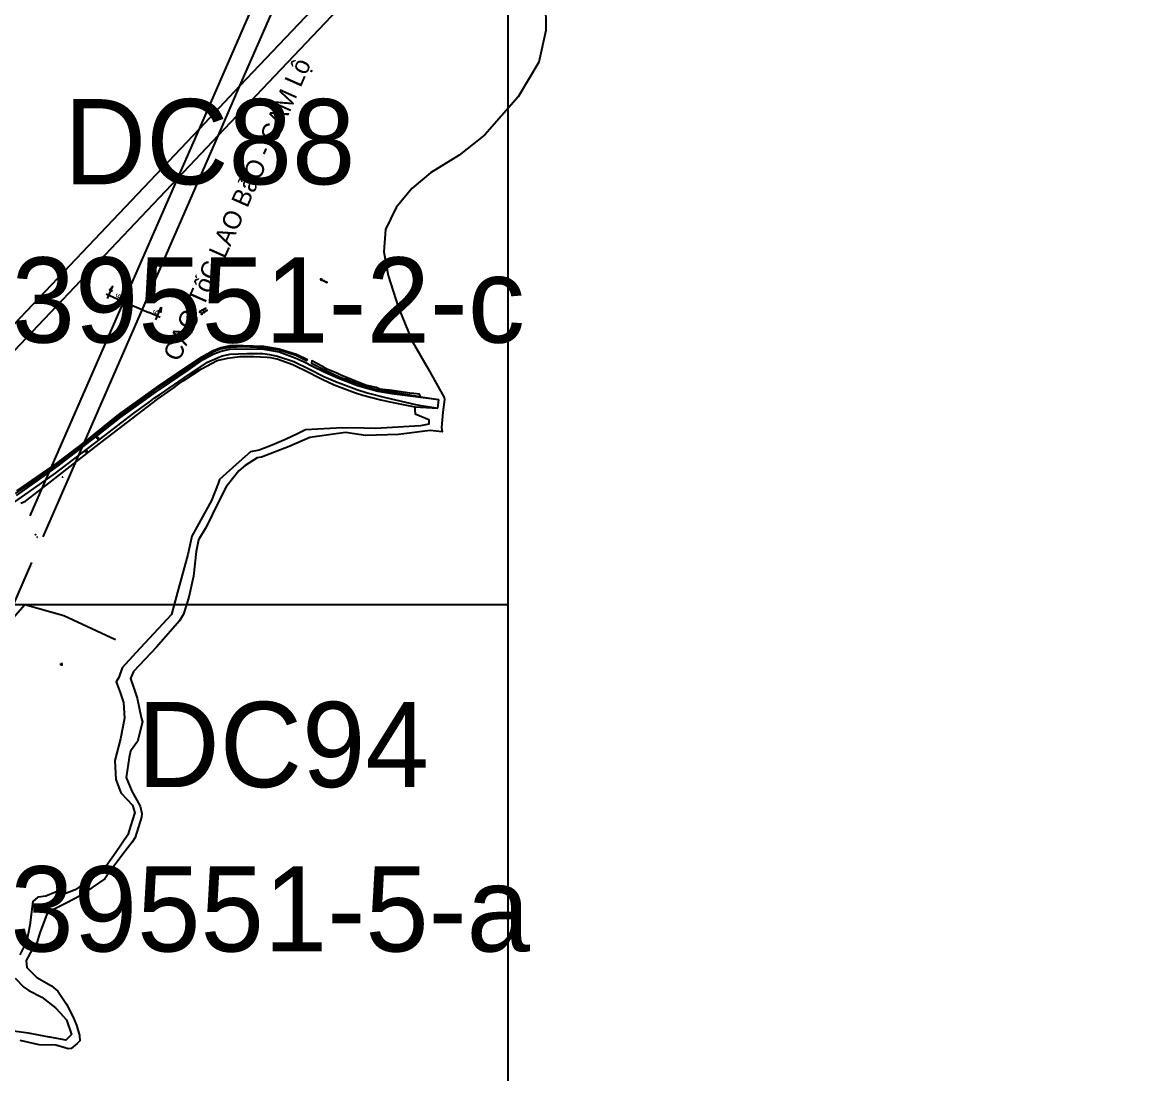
# Model space of a CAD drawing. Extents: x 548357 to 553070, y 1834500 to 1842500.
# Drawn here: x 552101 to 553019, y 1837615 to 1838478 of the extents above; entities that cross this region are included whole.
import ezdxf

# ---------------------------------------------------------------- set-up
doc = ezdxf.new("R2010")
doc.units = 0
for name, color, linetype in [('Level 10', 7, 'Continuous'), ('Level 11', 7, 'Continuous'), ('Level 13', 7, 'Continuous'), ('Level 24', 7, 'Continuous'), ('Level 30', 7, 'Continuous'), ('Level 4', 7, 'Continuous'), ('Level 52', 7, 'Continuous'), ('Level 55', 7, 'Continuous'), ('Level 61', 7, 'Continuous'), ('Level 62', 7, 'Continuous'), ('Level 8', 7, 'Continuous')]:
    doc.layers.add(name, color=color, linetype=linetype)

# ---------------------------------------------------------------- blocks, each defined once
blk = doc.blocks.new('LAIDIE')
at = {"layer": 'Level 24'}
for p, q in [((0, 0), (0.3, 0)), ((0, 0), (0, 0)), ((0.217, 0.029), (0.3, 0)), ((0.217, -0.029), (0.3, 0))]:
    blk.add_line(p, q, dxfattribs=at)
blk.add_circle((0, 0), 0.04, dxfattribs=at)

msp = doc.modelspace()

# ---------------------------------------------------------------- linework, layer by layer
at = {"layer": 'Level 10'}
for p, q in [((552428.08, 1838170.59), (552443.13, 1838168.24)), ((552442.2, 1838161.18), (552443.13, 1838168.24)), ((552423.52, 1838162.33), (552442.2, 1838161.18))]:
    msp.add_line(p, q, dxfattribs=at)
for points in [[(552081.84, 1838075.2), (552105.95, 1838091.82), (552128.4, 1838107.75), (552154.94, 1838128.04), (552161.63, 1838133.2), (552185.43, 1838151.69), (552192.58, 1838157.2), (552205.31, 1838166.2), (552209.5, 1838169.26), (552213.69, 1838172.04), (552234.12, 1838186.12), (552238.45, 1838189.05), (552245.4, 1838193.75), (552253.15, 1838198.86), (552265.21, 1838204.22), (552271.88, 1838205.44), (552285.48, 1838206.18), (552291.17, 1838206.17), (552298.5, 1838206.16), (552304.1, 1838205.17), (552310.67, 1838203.78), (552323.92, 1838199.43), (552337.56, 1838192.81), (552348.73, 1838187.31), (552358.34, 1838183.04), (552375.69, 1838176.52), (552384.13, 1838173.66), (552399.39, 1838169.84), (552423.84, 1838164.17), (552442.2, 1838161.18)], [(552335.37, 1838201.03), (552334.55, 1838199.94), (552325.77, 1838204.32), (552311.97, 1838208.75), (552299.11, 1838210.78), (552282.72, 1838211.51), (552271.58, 1838211.05), (552263.61, 1838209.51), (552257.87, 1838207.26), (552249.07, 1838202.29), (552236.14, 1838193.57), (552213.23, 1838178.21), (552209.91, 1838175.85), (552181.23, 1838155.01), (552160.95, 1838138.94), (552153.28, 1838132.91), (552129.75, 1838114.78), (552106.79, 1838098.72), (552095.2, 1838091.04)], [(552096.39, 1838089.42), (552107.68, 1838097.31), (552130.55, 1838113.85), (552154.22, 1838132.03), (552161.58, 1838137.67), (552182.03, 1838153.83), (552210.99, 1838174.47), (552214.27, 1838176.81), (552237.16, 1838192.46), (552249.72, 1838201.08), (552258.48, 1838205.76), (552264.25, 1838207.94), (552271.63, 1838209.5), (552284.99, 1838209.83), (552299.18, 1838209.74), (552312.08, 1838207.51), (552325.23, 1838202.64), (552332.57, 1838199.1), (552339.43, 1838195.72), (552349.52, 1838190.86), (552360.85, 1838185.76), (552376.4, 1838179.85), (552381.95, 1838178.08), (552393.13, 1838175.06), (552404.51, 1838173.32), (552443.13, 1838168.24)], [(552096.58, 1838093.24), (552129.11, 1838115.82), (552153.11, 1838133.8), (552160.37, 1838139.87), (552180.31, 1838156.02), (552209.25, 1838176.85), (552212.39, 1838179.02), (552235.4, 1838194.45), (552248.5, 1838203.35), (552257.31, 1838208.35), (552263.41, 1838210.72), (552271.68, 1838212.65), (552282.43, 1838212.77), (552299.02, 1838212), (552311.91, 1838209.88), (552326.29, 1838205.42), (552335.37, 1838201.03)], [(552099.9, 1838083.2), (552103.85, 1838084.75), (552114.3, 1838092.93), (552125.34, 1838101.56), (552164.27, 1838131.85), (552170.94, 1838136.96), (552212.18, 1838168.55), (552225.78, 1838178.04), (552229.71, 1838181.26), (552233.22, 1838183.6), (552248.35, 1838193.41), (552260.98, 1838200.38), (552269.46, 1838202.36), (552279.75, 1838203.57), (552291.16, 1838203.59), (552302.14, 1838203.16), (552305, 1838202.88), (552309.87, 1838201.81), (552310.46, 1838201.63), (552323.29, 1838196.94), (552336.65, 1838190.59), (552343.03, 1838187.27), (552347.34, 1838185.03), (552357.19, 1838180.41), (552374.63, 1838173.83), (552380.75, 1838171.87), (552395.53, 1838168.02), (552402.74, 1838166.5), (552423.52, 1838162.33)], [(552428.08, 1838170.59), (552427.17, 1838172.67), (552427.16, 1838172.64), (552422.65, 1838173.19), (552419.16, 1838173.55), (552404.85, 1838175.67), (552394.53, 1838176.9), (552391.69, 1838178.15), (552382.82, 1838179.95), (552362.66, 1838188.3), (552361.44, 1838188.88), (552360.09, 1838189.53), (552351.25, 1838193.09), (552347.6, 1838195.45), (552338.71, 1838200.04), (552338.46, 1838198.18), (552350.34, 1838192), (552361.35, 1838186.97), (552376.52, 1838181.34), (552382.61, 1838178.85), (552394.32, 1838175.94), (552404.79, 1838174.54), (552418.93, 1838172.11), (552422.47, 1838171.65), (552428.08, 1838170.59)], [(552423.52, 1838162.33), (552423.5, 1838159.78), (552423.71, 1838156.46), (552434.78, 1838151.84), (552434.76, 1838148.06), (552428.03, 1838146.7), (552391.12, 1838144.47), (552381.77, 1838144.69), (552363.98, 1838145.11), (552333.74, 1838143.4), (552327.58, 1838140.41), (552317.79, 1838135.67), (552306.16, 1838130.92), (552295.69, 1838126.65), (552288.48, 1838125.37), (552279.2, 1838116.99), (552263.13, 1838102.48), (552261.91, 1838099.41), (552256.35, 1838085.44), (552240.25, 1838056.04), (552239.93, 1838054.62), (552236.88, 1838040.95), (552228.52, 1838009.96), (552227.43, 1838005.93), (552225.83, 1838000), (552223.58, 1837991.67), (552194.18, 1837960.29), (552183.02, 1837947.83), (552180.3, 1837940.02), (552178.11, 1837936.38), (552181.56, 1837927.76), (552184.2, 1837919.53), (552185.03, 1837906.47), (552181.73, 1837889.73), (552177.07, 1837871.9), (552177.99, 1837856.36), (552181.82, 1837845.99), (552182.14, 1837845.11), (552191.46, 1837835.13), (552193.4, 1837828.77), (552193.02, 1837827.54), (552187.85, 1837810.81), (552178.02, 1837796.16), (552166.54, 1837780.33), (552157.47, 1837774.54), (552144.39, 1837765.55), (552134.68, 1837761.91), (552130.01, 1837764.24), (552128.41, 1837763.62), (552120.32, 1837760.5), (552114, 1837759.54), (552113.94, 1837759.53), (552109.71, 1837755.97), (552107.26, 1837736.58), (552104.7, 1837723.62), (552098.99, 1837712.38)], [(552095.32, 1837693.17), (552102.24, 1837685.81), (552106.56, 1837682.87), (552117.25, 1837677.59), (552128.35, 1837668.74), (552132.12, 1837664.56), (552137.26, 1837658.86), (552141.45, 1837646.69), (552136.79, 1837642.2), (552124.08, 1837644.55), (552123.12, 1837644.73), (552106.1, 1837647.99), (552078.77, 1837651.38)]]:
    msp.add_lwpolyline(points, dxfattribs=at)
at = {"layer": 'Level 11'}
for p, q in [((552367.84, 1838185.94), (552367.21, 1838185.31)), ((552367.84, 1838186.56), (552367.84, 1838185.94)), ((552368.46, 1838185.31), (552367.84, 1838185.94)), ((552367.21, 1838185.31), (552366.59, 1838185.31)), ((552367.21, 1838185.31), (552367.84, 1838184.69)), ((552367.84, 1838184.69), (552368.46, 1838185.31)), ((552367.84, 1838184.69), (552367.84, 1838184.06)), ((552369.09, 1838185.31), (552368.46, 1838185.31)), ((552175.65, 1838151.91), (552175.02, 1838151.91)), ((552176.27, 1838152.53), (552175.65, 1838151.91)), ((552175.65, 1838151.91), (552176.27, 1838151.28)), ((552176.27, 1838153.16), (552176.27, 1838152.53)), ((552176.9, 1838151.91), (552176.27, 1838152.53)), ((552176.27, 1838151.28), (552176.9, 1838151.91)), ((552176.27, 1838151.28), (552176.27, 1838150.66)), ((552177.52, 1838151.91), (552176.9, 1838151.91)), ((552162.36, 1838136.52), (552161.74, 1838136.52)), ((552162.99, 1838137.14), (552162.36, 1838136.52)), ((552162.36, 1838136.52), (552162.99, 1838135.89)), ((552162.99, 1838137.77), (552162.99, 1838137.14)), ((552163.61, 1838136.52), (552162.99, 1838137.14)), ((552162.99, 1838135.89), (552163.61, 1838136.52)), ((552162.99, 1838135.89), (552162.99, 1838135.27)), ((552164.24, 1838136.52), (552163.61, 1838136.52)), ((552153.06, 1838125.36), (552152.43, 1838125.36)), ((552153.68, 1838125.99), (552153.06, 1838125.36)), ((552153.06, 1838125.36), (552153.68, 1838124.74)), ((552153.68, 1838126.61), (552153.68, 1838125.99)), ((552154.31, 1838125.36), (552153.68, 1838125.99)), ((552153.68, 1838124.74), (552154.31, 1838125.36)), ((552153.68, 1838124.74), (552153.68, 1838124.11)), ((552154.93, 1838125.36), (552154.31, 1838125.36)), ((552132.52, 1837950.73), (552131.9, 1837950.73)), ((552133.15, 1837951.35), (552132.52, 1837950.73)), ((552132.52, 1837950.73), (552133.15, 1837950.1)), ((552133.15, 1837951.98), (552133.15, 1837951.35)), ((552133.77, 1837950.73), (552133.15, 1837951.35)), ((552133.15, 1837950.1), (552133.77, 1837950.73)), ((552133.15, 1837950.1), (552133.15, 1837949.48)), ((552134.4, 1837950.73), (552133.77, 1837950.73))]:
    msp.add_line(p, q, dxfattribs=at)
for centre in [(552367.84, 1838185.31), (552176.27, 1838151.91), (552162.99, 1838136.52), (552153.68, 1838125.36), (552133.14, 1837950.73)]:
    msp.add_circle(centre, 0.15, dxfattribs=at)
at = {"layer": 'Level 13'}
for points in [[(552170.95, 1838251.22), (552175.4, 1838261.43)], [(552175.4, 1838261.43), (552172.69, 1838258.27), (552175.29, 1838257.13)], [(552169.84, 1838255.02), (552179.12, 1838250.97)], [(552179.12, 1838250.97), (552205.03, 1838239.66)], [(552210.78, 1838233.84), (552215.23, 1838244.04)], [(552215.23, 1838244.04), (552214.75, 1838239.91), (552212.16, 1838241.04)], [(552214.31, 1838235.61), (552205.03, 1838239.66)]]:
    msp.add_lwpolyline(points, dxfattribs=at)
at = {"layer": 'Level 30'}
for p, q in [((552279.84, 1838425.8), (553007.63, 1839193.61)), ((552262.19, 1838385.38), (553018.52, 1839183.3)), ((552246.47, 1838390.59), (552279.84, 1838425.8)), ((552262.19, 1838385.38), (552279.84, 1838425.8)), ((551986.85, 1838116.71), (552246.47, 1838390.59)), ((552228.82, 1838350.17), (552246.47, 1838390.59)), ((552118.24, 1838055.64), (552262.19, 1838385.38)), ((552228.82, 1838350.17), (552262.19, 1838385.38)), ((552001.47, 1838110.32), (552228.82, 1838350.17)), ((552107.68, 1838072.69), (552228.82, 1838350.17)), ((551984.63, 1837749.59), (552108.96, 1838034.37))]:
    msp.add_line(p, q, dxfattribs=at)
for points in [[(552279.84, 1838425.8), (552299.53, 1838470.9), (552475.85, 1838874.78), (552543.03, 1839028.67)], [(552246.47, 1838390.59), (552287.29, 1838484.1), (552376.57, 1838688.62)]]:
    msp.add_lwpolyline(points, dxfattribs=at)
at = {"layer": 'Level 52'}
for p, q in [((552087.99, 1837982.63), (552103.19, 1838000)), ((552103.19, 1838000), (552135.08, 1837990.89)), ((552135.08, 1837990.89), (552177.53, 1837971.3))]:
    msp.add_line(p, q, dxfattribs=at)
at = {"layer": 'Level 55'}
for p, q in [((552345.96, 1838267.1), (552348.64, 1838265.75)), ((552348.64, 1838265.75), (552351.32, 1838264.4)), ((552246.61, 1838240.12), (552249.18, 1838241.67)), ((552249.18, 1838241.67), (552251.75, 1838243.22)), ((552250.4, 1838239.95), (552252.92, 1838241.58)), ((552247.88, 1838238.32), (552250.4, 1838239.95))]:
    msp.add_line(p, q, dxfattribs=at)
for points in [[(552346.92, 1838267.07), (552345.96, 1838267.1), (552346.56, 1838266.35)], [(552347.45, 1838266.8), (552346.5, 1838266.83), (552347.09, 1838266.08)], [(552350.19, 1838265.42), (552350.78, 1838264.67), (552349.82, 1838264.71)], [(552350.73, 1838265.15), (552351.32, 1838264.4), (552350.36, 1838264.43)], [(552247.14, 1838240.91), (552246.61, 1838240.12), (552247.56, 1838240.23)], [(552247.66, 1838241.22), (552247.12, 1838240.43), (552248.07, 1838240.54)], [(552250.29, 1838242.8), (552251.24, 1838242.91), (552250.7, 1838242.12)], [(552250.8, 1838243.11), (552251.75, 1838243.22), (552251.21, 1838242.42)], [(552251.47, 1838241.12), (552252.41, 1838241.26), (552251.9, 1838240.45)], [(552251.97, 1838241.45), (552252.92, 1838241.58), (552252.4, 1838240.77)], [(552248.39, 1838239.12), (552247.88, 1838238.32), (552248.83, 1838238.45)], [(552248.9, 1838239.45), (552248.39, 1838238.64), (552249.33, 1838238.78)]]:
    msp.add_lwpolyline(points, dxfattribs=at)
for centre in [(552348.64, 1838265.75), (552249.18, 1838241.67), (552250.4, 1838239.95)]:
    msp.add_circle(centre, 0.4, dxfattribs=at)
at = {"layer": 'Level 61'}
for p, q in [((552500, 1837500), (552500, 1840500)), ((549500, 1838000), (552500, 1838000))]:
    msp.add_line(p, q, dxfattribs=at)
at = {"layer": 'Level 8'}
for points in [[(552530.61, 1838494.87), (552530.99, 1838471.29), (552525.23, 1838445.35), (552508.13, 1838416.98), (552480.92, 1838385.65), (552459.79, 1838368.98), (552436.34, 1838354.4), (552421.06, 1838341.49), (552408.16, 1838325.98), (552399.32, 1838307.91)], [(552399.32, 1838307.91), (552397.81, 1838289.61), (552401.4, 1838270.04), (552409.57, 1838244.45), (552421.17, 1838216.11), (552434.24, 1838193.41), (552447.54, 1838169.82), (552447.62, 1838168.35), (552446.51, 1838157.89), (552445.31, 1838145.33), (552445.72, 1838141.8), (552435.98, 1838142.76), (552409.85, 1838139.46), (552382.8, 1838138.85), (552366.39, 1838141.16), (552337.28, 1838136.96), (552320.1, 1838129.59), (552297.43, 1838120.95), (552293.82, 1838120.31), (552284.1, 1838114.23), (552278.84, 1838109.8), (552268.6, 1838096.45), (552262.04, 1838083.77), (552252.04, 1838063.59), (552245.76, 1838053.12), (552243.84, 1838043.47), (552241.78, 1838023.26), (552237.73, 1838005.9), (552233.58, 1837991.96), (552230.28, 1837986.66), (552211.26, 1837964.96), (552192.28, 1837944.9), (552189.83, 1837939.17), (552192.69, 1837931.31), (552195.32, 1837923.08), (552198.72, 1837907.18), (552199.7, 1837903.63), (552195.66, 1837887.38), (552190.07, 1837879.38), (552188.74, 1837874.29), (552186.5, 1837857.86), (552190.95, 1837846.71), (552197.98, 1837834.46), (552199.21, 1837828.39), (552199.1, 1837825.4), (552193.73, 1837808.67), (552191.3, 1837804.64), (552183.71, 1837794.92), (552171.72, 1837778.9), (552168.96, 1837774.53), (552148, 1837760.33), (552138.28, 1837755.14)], [(552138.28, 1837755.14), (552121.86, 1837746.9), (552115.55, 1837730.4), (552112.92, 1837722.11), (552109.48, 1837717.14), (552104.36, 1837707.62), (552104.79, 1837701.92), (552112.9, 1837693.57), (552125, 1837686.82), (552130.25, 1837682.4), (552137.38, 1837671.64), (552142.85, 1837661.19), (552145.58, 1837654.38), (552147.94, 1837645.91), (552148.24, 1837641.74), (552146.22, 1837639.56), (552141.09, 1837635.46), (552138.79, 1837635.06), (552135.1, 1837636.11), (552128.6, 1837638.08), (552115.02, 1837638.36), (552099.4, 1837641.83)]]:
    msp.add_lwpolyline(points, dxfattribs=at)

# ---------------------------------------------------------------- block references
at = {"layer": 'Level 55'}
for p, rotation in [((552134.14, 1838104.52), -114.21930786776332), ((552134.14, 1838104.52), -114.21930786776332), ((552134.14, 1838104.52), 67.40508082218348), ((552134.14, 1838104.52), 67.40508082218348), ((552111.95, 1838057.28), 67.25893948302136), ((552111.95, 1838057.28), 67.25893948302136), ((552111.95, 1838057.28), -165.0086000307671), ((552111.95, 1838057.28), -165.0086000307671), ((552113.41, 1838055.26), -167.24670370212428), ((552113.41, 1838055.26), -167.24670370212428), ((552113.41, 1838055.26), 62.56612405302366), ((552113.41, 1838055.26), 62.56612405302366)]:
    msp.add_blockref('LAIDIE', p, dxfattribs=dict(at, rotation=rotation))

# ---------------------------------------------------------------- texts
at = {"layer": 'Level 13'}
for p in [(552182.03, 1838250.47), (552212.69, 1838237.08)]:
    msp.add_text('6', height=5.21, rotation=66.41583, dxfattribs=at).set_placement(p)
at = {"layer": 'Level 4'}
msp.add_text('CAO TốC LAO BảO - CAM Lộ', height=14.9999, rotation=66.13903, dxfattribs=at).set_placement((552229.91, 1838198.56))
at = {"layer": 'Level 55'}
for s, p in [('839551-2-c', (552040.18, 1838215)), ('839551-5-a', (552039.16, 1837715))]:
    msp.add_text(s, height=70, dxfattribs=at).set_placement(p)
at = {"layer": 'Level 62'}
for s, p in [('DC88', (552135.21, 1838345.02)), ('DC94', (552195.59, 1837849.99))]:
    msp.add_text(s, height=70, dxfattribs=at).set_placement(p)

doc.saveas('drawing.dxf')
